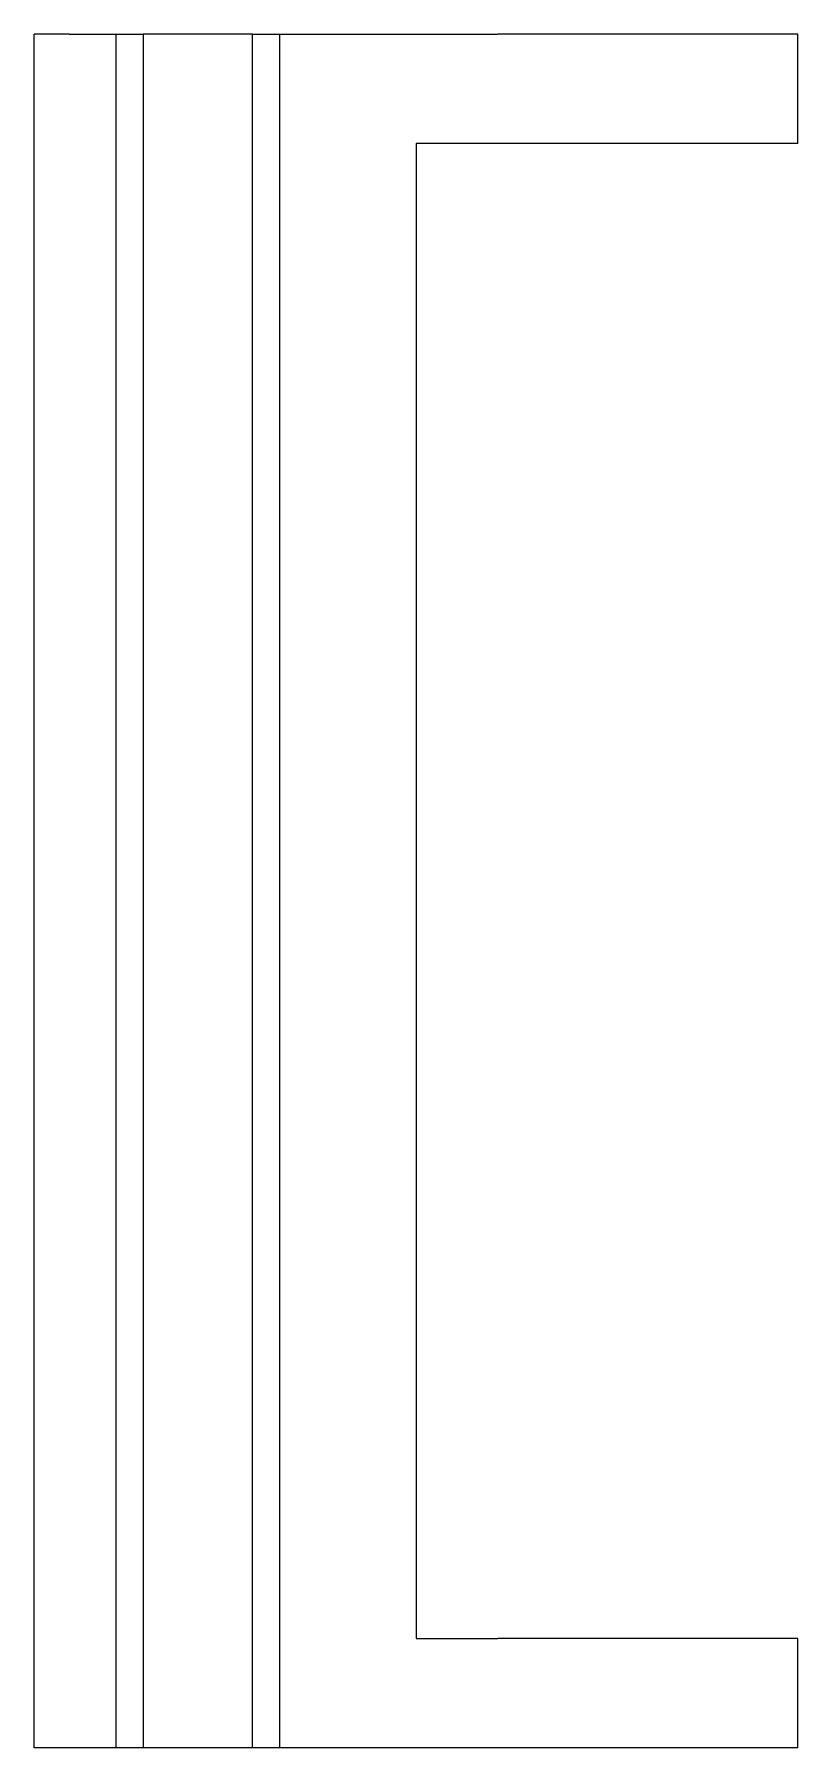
# Model space of a CAD drawing. Header units: metres. Extents: x -28 to 0, y -62.8 to 0.
import ezdxf

# ---------------------------------------------------------------- set-up
doc = ezdxf.new("R2010")
doc.units = ezdxf.units.M

msp = doc.modelspace()

# ---------------------------------------------------------------- linework, layer by layer
for points in [[(-28, -62.8), (-28, -61.544), (-28, -60.288), (-28, -59.032), (-28, -57.776), (-28, -56.52), (-28, -55.264), (-28, -54.008), (-28, -52.752), (-28, -51.496), (-28, -50.24), (-28, -48.984), (-28, -47.728), (-28, -46.472), (-28, -45.216), (-28, -43.96), (-28, -42.704), (-28, -41.448), (-28, -40.192), (-28, -38.936), (-28, -37.68), (-28, -36.424), (-28, -35.168), (-28, -33.912), (-28, -32.656), (-28, -31.4), (-28, -30.144), (-28, -28.888), (-28, -27.632), (-28, -26.376), (-28, -25.12), (-28, -23.864), (-28, -22.608), (-28, -21.352), (-28, -20.096), (-28, -18.84), (-28, -17.584), (-28, -16.328), (-28, -15.072), (-28, -13.816), (-28, -12.56), (-28, -11.304), (-28, -10.048), (-28, -8.792), (-28, -7.536), (-28, -6.28), (-28, -5.024), (-28, -3.768), (-28, -2.512), (-28, -1.256), (-28, 0)], [(-26.714, 0), (-26.762, 0), (-26.81, 0), (-26.858, 0), (-26.905, 0), (-26.95, 0), (-26.995, 0), (-27.04, 0), (-27.082, 0), (-27.123, 0), (-27.165, 0), (-27.206, 0), (-27.244, 0), (-27.283, 0), (-27.321, 0), (-27.357, 0), (-27.392, 0), (-27.427, 0), (-27.461, 0), (-27.493, 0), (-27.524, 0), (-27.556, 0), (-27.586, 0), (-27.613, 0), (-27.641, 0), (-27.669, 0), (-27.694, 0), (-27.718, 0), (-27.743, 0), (-27.765, 0), (-27.786, 0), (-27.807, 0), (-27.828, 0), (-27.845, 0), (-27.862, 0), (-27.879, 0), (-27.895, 0), (-27.908, 0), (-27.922, 0), (-27.935, 0), (-27.946, 0), (-27.955, 0), (-27.965, 0), (-27.974, 0), (-27.979, 0), (-27.985, 0), (-27.991, 0), (-27.994, 0), (-27.996, 0), (-27.998, 0), (-28, 0)], [(-26.714, 0), (-26.65, 0), (-26.586, 0), (-26.522, 0), (-26.46, 0), (-26.4, 0), (-26.34, 0), (-26.281, 0), (-26.224, 0), (-26.169, 0), (-26.113, 0), (-26.059, 0), (-26.008, 0), (-25.957, 0), (-25.905, 0), (-25.857, 0), (-25.811, 0), (-25.764, 0), (-25.718, 0), (-25.676, 0), (-25.634, 0), (-25.592, 0), (-25.553, 0), (-25.515, 0), (-25.478, 0), (-25.441, 0), (-25.408, 0), (-25.376, 0), (-25.343, 0), (-25.313, 0), (-25.285, 0), (-25.257, 0), (-25.23, 0), (-25.206, 0), (-25.184, 0), (-25.161, 0), (-25.14, 0), (-25.122, 0), (-25.104, 0), (-25.087, 0), (-25.073, 0), (-25.06, 0), (-25.047, 0), (-25.035, 0), (-25.028, 0), (-25.02, 0), (-25.012, 0), (-25.008, 0), (-25.005, 0), (-25.003, 0), (-25, 0)], [(-25, -62.8), (-25, -61.544), (-25, -60.288), (-25, -59.032), (-25, -57.776), (-25, -56.52), (-25, -55.264), (-25, -54.008), (-25, -52.752), (-25, -51.496), (-25, -50.24), (-25, -48.984), (-25, -47.728), (-25, -46.472), (-25, -45.216), (-25, -43.96), (-25, -42.704), (-25, -41.448), (-25, -40.192), (-25, -38.936), (-25, -37.68), (-25, -36.424), (-25, -35.168), (-25, -33.912), (-25, -32.656), (-25, -31.4), (-25, -30.144), (-25, -28.888), (-25, -27.632), (-25, -26.376), (-25, -25.12), (-25, -23.864), (-25, -22.608), (-25, -21.352), (-25, -20.096), (-25, -18.84), (-25, -17.584), (-25, -16.328), (-25, -15.072), (-25, -13.816), (-25, -12.56), (-25, -11.304), (-25, -10.048), (-25, -8.792), (-25, -7.536), (-25, -6.28), (-25, -5.024), (-25, -3.768), (-25, -2.512), (-25, -1.256), (-25, 0)], [(-25, 0), (-24.98, 0), (-24.96, 0), (-24.94, 0), (-24.92, 0), (-24.9, 0), (-24.88, 0), (-24.86, 0), (-24.84, 0), (-24.82, 0), (-24.8, 0), (-24.78, 0), (-24.76, 0), (-24.74, 0), (-24.72, 0), (-24.7, 0), (-24.68, 0), (-24.66, 0), (-24.64, 0), (-24.62, 0), (-24.6, 0), (-24.58, 0), (-24.56, 0), (-24.54, 0), (-24.52, 0), (-24.5, 0), (-24.48, 0), (-24.46, 0), (-24.44, 0), (-24.42, 0), (-24.4, 0), (-24.38, 0), (-24.36, 0), (-24.34, 0), (-24.32, 0), (-24.3, 0), (-24.28, 0), (-24.26, 0), (-24.24, 0), (-24.22, 0), (-24.2, 0), (-24.18, 0), (-24.16, 0), (-24.14, 0), (-24.12, 0), (-24.1, 0), (-24.08, 0), (-24.06, 0), (-24.04, 0), (-24.02, 0), (-24, 0)], [(-20, 0), (-20.08, 0), (-20.16, 0), (-20.24, 0), (-20.32, 0), (-20.4, 0), (-20.48, 0), (-20.56, 0), (-20.64, 0), (-20.72, 0), (-20.8, 0), (-20.88, 0), (-20.96, 0), (-21.04, 0), (-21.12, 0), (-21.2, 0), (-21.28, 0), (-21.36, 0), (-21.44, 0), (-21.52, 0), (-21.6, 0), (-21.68, 0), (-21.76, 0), (-21.84, 0), (-21.92, 0), (-22, 0), (-22.08, 0), (-22.16, 0), (-22.24, 0), (-22.32, 0), (-22.4, 0), (-22.48, 0), (-22.56, 0), (-22.64, 0), (-22.72, 0), (-22.8, 0), (-22.88, 0), (-22.96, 0), (-23.04, 0), (-23.12, 0), (-23.2, 0), (-23.28, 0), (-23.36, 0), (-23.44, 0), (-23.52, 0), (-23.6, 0), (-23.68, 0), (-23.76, 0), (-23.84, 0), (-23.92, 0), (-24, 0)], [(-24, 0), (-24, -1.256), (-24, -2.512), (-24, -3.768), (-24, -5.024), (-24, -6.28), (-24, -7.536), (-24, -8.792), (-24, -10.048), (-24, -11.304), (-24, -12.56), (-24, -13.816), (-24, -15.072), (-24, -16.328), (-24, -17.584), (-24, -18.84), (-24, -20.096), (-24, -21.352), (-24, -22.608), (-24, -23.864), (-24, -25.12), (-24, -26.376), (-24, -27.632), (-24, -28.888), (-24, -30.144), (-24, -31.4), (-24, -32.656), (-24, -33.912), (-24, -35.168), (-24, -36.424), (-24, -37.68), (-24, -38.936), (-24, -40.192), (-24, -41.448), (-24, -42.704), (-24, -43.96), (-24, -45.216), (-24, -46.472), (-24, -47.728), (-24, -48.984), (-24, -50.24), (-24, -51.496), (-24, -52.752), (-24, -54.008), (-24, -55.264), (-24, -56.52), (-24, -57.776), (-24, -59.032), (-24, -60.288), (-24, -61.544), (-24, -62.8)], [(-20, -62.8), (-20, -61.544), (-20, -60.288), (-20, -59.032), (-20, -57.776), (-20, -56.52), (-20, -55.264), (-20, -54.008), (-20, -52.752), (-20, -51.496), (-20, -50.24), (-20, -48.984), (-20, -47.728), (-20, -46.472), (-20, -45.216), (-20, -43.96), (-20, -42.704), (-20, -41.448), (-20, -40.192), (-20, -38.936), (-20, -37.68), (-20, -36.424), (-20, -35.168), (-20, -33.912), (-20, -32.656), (-20, -31.4), (-20, -30.144), (-20, -28.888), (-20, -27.632), (-20, -26.376), (-20, -25.12), (-20, -23.864), (-20, -22.608), (-20, -21.352), (-20, -20.096), (-20, -18.84), (-20, -17.584), (-20, -16.328), (-20, -15.072), (-20, -13.816), (-20, -12.56), (-20, -11.304), (-20, -10.048), (-20, -8.792), (-20, -7.536), (-20, -6.28), (-20, -5.024), (-20, -3.768), (-20, -2.512), (-20, -1.256), (-20, 0)], [(-20, 0), (-19.98, 0), (-19.96, 0), (-19.94, 0), (-19.92, 0), (-19.9, 0), (-19.88, 0), (-19.86, 0), (-19.84, 0), (-19.82, 0), (-19.8, 0), (-19.78, 0), (-19.76, 0), (-19.74, 0), (-19.72, 0), (-19.7, 0), (-19.68, 0), (-19.66, 0), (-19.64, 0), (-19.62, 0), (-19.6, 0), (-19.58, 0), (-19.56, 0), (-19.54, 0), (-19.52, 0), (-19.5, 0), (-19.48, 0), (-19.46, 0), (-19.44, 0), (-19.42, 0), (-19.4, 0), (-19.38, 0), (-19.36, 0), (-19.34, 0), (-19.32, 0), (-19.3, 0), (-19.28, 0), (-19.26, 0), (-19.24, 0), (-19.22, 0), (-19.2, 0), (-19.18, 0), (-19.16, 0), (-19.14, 0), (-19.12, 0), (-19.1, 0), (-19.08, 0), (-19.06, 0), (-19.04, 0), (-19.02, 0), (-19, 0)], [(-19, 0), (-19, -1.256), (-19, -2.512), (-19, -3.768), (-19, -5.024), (-19, -6.28), (-19, -7.536), (-19, -8.792), (-19, -10.048), (-19, -11.304), (-19, -12.56), (-19, -13.816), (-19, -15.072), (-19, -16.328), (-19, -17.584), (-19, -18.84), (-19, -20.096), (-19, -21.352), (-19, -22.608), (-19, -23.864), (-19, -25.12), (-19, -26.376), (-19, -27.632), (-19, -28.888), (-19, -30.144), (-19, -31.4), (-19, -32.656), (-19, -33.912), (-19, -35.168), (-19, -36.424), (-19, -37.68), (-19, -38.936), (-19, -40.192), (-19, -41.448), (-19, -42.704), (-19, -43.96), (-19, -45.216), (-19, -46.472), (-19, -47.728), (-19, -48.984), (-19, -50.24), (-19, -51.496), (-19, -52.752), (-19, -54.008), (-19, -55.264), (-19, -56.52), (-19, -57.776), (-19, -59.032), (-19, -60.288), (-19, -61.544), (-19, -62.8)], [(-19, 0), (-18.986, 0), (-18.972, 0), (-18.958, 0), (-18.932, 0), (-18.89, 0), (-18.848, 0), (-18.805, 0), (-18.74, 0), (-18.67, 0), (-18.601, 0), (-18.524, 0), (-18.427, 0), (-18.331, 0), (-18.235, 0), (-18.121, 0), (-17.999, 0), (-17.878, 0), (-17.753, 0), (-17.608, 0), (-17.462, 0), (-17.317, 0), (-17.159, 0), (-16.992, 0), (-16.824, 0), (-16.657, 0), (-16.47, 0), (-16.282, 0), (-16.095, 0), (-15.9, 0), (-15.695, 0), (-15.49, 0), (-15.286, 0), (-15.068, 0), (-14.848, 0), (-14.628, 0), (-14.405, 0), (-14.173, 0), (-13.941, 0), (-13.709, 0), (-13.47, 0), (-13.228, 0), (-12.987, 0), (-12.745, 0), (-12.497, 0), (-12.249, 0), (-12.002, 0), (-11.752, 0), (-11.502, 0), (-11.251, 0), (-11, 0)], [(-5, 0), (-5.12, 0), (-5.24, 0), (-5.36, 0), (-5.48, 0), (-5.6, 0), (-5.72, 0), (-5.84, 0), (-5.96, 0), (-6.08, 0), (-6.2, 0), (-6.32, 0), (-6.44, 0), (-6.56, 0), (-6.68, 0), (-6.8, 0), (-6.92, 0), (-7.04, 0), (-7.16, 0), (-7.28, 0), (-7.4, 0), (-7.52, 0), (-7.64, 0), (-7.76, 0), (-7.88, 0), (-8, 0), (-8.12, 0), (-8.24, 0), (-8.36, 0), (-8.48, 0), (-8.6, 0), (-8.72, 0), (-8.84, 0), (-8.96, 0), (-9.08, 0), (-9.2, 0), (-9.32, 0), (-9.44, 0), (-9.56, 0), (-9.68, 0), (-9.8, 0), (-9.92, 0), (-10.04, 0), (-10.16, 0), (-10.28, 0), (-10.4, 0), (-10.52, 0), (-10.64, 0), (-10.76, 0), (-10.88, 0), (-11, 0)], [(0, 0), (-0.009, 0), (-0.018, 0), (-0.026, 0), (-0.043, 0), (-0.069, 0), (-0.095, 0), (-0.122, 0), (-0.163, 0), (-0.206, 0), (-0.25, 0), (-0.298, 0), (-0.358, 0), (-0.418, 0), (-0.478, 0), (-0.549, 0), (-0.625, 0), (-0.701, 0), (-0.779, 0), (-0.87, 0), (-0.961, 0), (-1.052, 0), (-1.151, 0), (-1.255, 0), (-1.36, 0), (-1.464, 0), (-1.582, 0), (-1.699, 0), (-1.816, 0), (-1.937, 0), (-2.065, 0), (-2.194, 0), (-2.322, 0), (-2.458, 0), (-2.595, 0), (-2.732, 0), (-2.872, 0), (-3.017, 0), (-3.162, 0), (-3.307, 0), (-3.456, 0), (-3.607, 0), (-3.758, 0), (-3.91, 0), (-4.064, 0), (-4.219, 0), (-4.374, 0), (-4.53, 0), (-4.686, 0), (-4.843, 0), (-5, 0)], [(0, -4), (0, -3.92), (0, -3.84), (0, -3.76), (0, -3.68), (0, -3.6), (0, -3.52), (0, -3.44), (0, -3.36), (0, -3.28), (0, -3.2), (0, -3.12), (0, -3.04), (0, -2.96), (0, -2.88), (0, -2.8), (0, -2.72), (0, -2.64), (0, -2.56), (0, -2.48), (0, -2.4), (0, -2.32), (0, -2.24), (0, -2.16), (0, -2.08), (0, -2), (0, -1.92), (0, -1.84), (0, -1.76), (0, -1.68), (0, -1.6), (0, -1.52), (0, -1.44), (0, -1.36), (0, -1.28), (0, -1.2), (0, -1.12), (0, -1.04), (0, -0.96), (0, -0.88), (0, -0.8), (0, -0.72), (0, -0.64), (0, -0.56), (0, -0.48), (0, -0.4), (0, -0.32), (0, -0.24), (0, -0.16), (0, -0.08), (0, 0)], [(-11, -4), (-11.061, -4), (-11.123, -4), (-11.184, -4), (-11.246, -4), (-11.307, -4), (-11.369, -4), (-11.43, -4), (-11.492, -4), (-11.553, -4), (-11.614, -4), (-11.676, -4), (-11.737, -4), (-11.798, -4), (-11.859, -4), (-11.92, -4), (-11.981, -4), (-12.043, -4), (-12.104, -4), (-12.164, -4), (-12.225, -4), (-12.286, -4), (-12.347, -4), (-12.407, -4), (-12.468, -4), (-12.528, -4), (-12.588, -4), (-12.649, -4), (-12.709, -4), (-12.769, -4), (-12.829, -4), (-12.888, -4), (-12.948, -4), (-13.008, -4), (-13.067, -4), (-13.127, -4), (-13.186, -4), (-13.245, -4), (-13.304, -4), (-13.363, -4), (-13.421, -4), (-13.48, -4), (-13.538, -4), (-13.597, -4), (-13.655, -4), (-13.713, -4), (-13.77, -4), (-13.828, -4), (-13.885, -4), (-13.943, -4), (-14, -4)], [(-14, -4), (-14, -5.096), (-14, -6.192), (-14, -7.288), (-14, -8.384), (-14, -9.48), (-14, -10.576), (-14, -11.672), (-14, -12.768), (-14, -13.864), (-14, -14.96), (-14, -16.056), (-14, -17.152), (-14, -18.248), (-14, -19.344), (-14, -20.44), (-14, -21.536), (-14, -22.632), (-14, -23.728), (-14, -24.824), (-14, -25.92), (-14, -27.016), (-14, -28.112), (-14, -29.208), (-14, -30.304), (-14, -31.4), (-14, -32.496), (-14, -33.592), (-14, -34.688), (-14, -35.784), (-14, -36.88), (-14, -37.976), (-14, -39.072), (-14, -40.168), (-14, -41.264), (-14, -42.36), (-14, -43.456), (-14, -44.552), (-14, -45.648), (-14, -46.744), (-14, -47.84), (-14, -48.936), (-14, -50.032), (-14, -51.128), (-14, -52.224), (-14, -53.32), (-14, -54.416), (-14, -55.512), (-14, -56.608), (-14, -57.704), (-14, -58.8)], [(-5, -4), (-5.12, -4), (-5.24, -4), (-5.36, -4), (-5.48, -4), (-5.6, -4), (-5.72, -4), (-5.84, -4), (-5.96, -4), (-6.08, -4), (-6.2, -4), (-6.32, -4), (-6.44, -4), (-6.56, -4), (-6.68, -4), (-6.8, -4), (-6.92, -4), (-7.04, -4), (-7.16, -4), (-7.28, -4), (-7.4, -4), (-7.52, -4), (-7.64, -4), (-7.76, -4), (-7.88, -4), (-8, -4), (-8.12, -4), (-8.24, -4), (-8.36, -4), (-8.48, -4), (-8.6, -4), (-8.72, -4), (-8.84, -4), (-8.96, -4), (-9.08, -4), (-9.2, -4), (-9.32, -4), (-9.44, -4), (-9.56, -4), (-9.68, -4), (-9.8, -4), (-9.92, -4), (-10.04, -4), (-10.16, -4), (-10.28, -4), (-10.4, -4), (-10.52, -4), (-10.64, -4), (-10.76, -4), (-10.88, -4), (-11, -4)], [(0, -4), (-0.009, -4), (-0.018, -4), (-0.026, -4), (-0.043, -4), (-0.069, -4), (-0.095, -4), (-0.122, -4), (-0.163, -4), (-0.206, -4), (-0.25, -4), (-0.298, -4), (-0.358, -4), (-0.418, -4), (-0.478, -4), (-0.549, -4), (-0.625, -4), (-0.701, -4), (-0.779, -4), (-0.87, -4), (-0.961, -4), (-1.052, -4), (-1.151, -4), (-1.255, -4), (-1.36, -4), (-1.464, -4), (-1.582, -4), (-1.699, -4), (-1.816, -4), (-1.937, -4), (-2.065, -4), (-2.194, -4), (-2.322, -4), (-2.458, -4), (-2.595, -4), (-2.732, -4), (-2.872, -4), (-3.017, -4), (-3.162, -4), (-3.307, -4), (-3.456, -4), (-3.607, -4), (-3.758, -4), (-3.91, -4), (-4.064, -4), (-4.219, -4), (-4.374, -4), (-4.53, -4), (-4.686, -4), (-4.843, -4), (-5, -4)], [(-14, -58.8), (-13.943, -58.8), (-13.885, -58.8), (-13.828, -58.8), (-13.77, -58.8), (-13.713, -58.8), (-13.655, -58.8), (-13.597, -58.8), (-13.538, -58.8), (-13.48, -58.8), (-13.421, -58.8), (-13.363, -58.8), (-13.304, -58.8), (-13.245, -58.8), (-13.186, -58.8), (-13.127, -58.8), (-13.067, -58.8), (-13.008, -58.8), (-12.948, -58.8), (-12.888, -58.8), (-12.829, -58.8), (-12.769, -58.8), (-12.709, -58.8), (-12.649, -58.8), (-12.588, -58.8), (-12.528, -58.8), (-12.468, -58.8), (-12.407, -58.8), (-12.347, -58.8), (-12.286, -58.8), (-12.225, -58.8), (-12.164, -58.8), (-12.104, -58.8), (-12.043, -58.8), (-11.981, -58.8), (-11.92, -58.8), (-11.859, -58.8), (-11.798, -58.8), (-11.737, -58.8), (-11.676, -58.8), (-11.614, -58.8), (-11.553, -58.8), (-11.492, -58.8), (-11.43, -58.8), (-11.369, -58.8), (-11.307, -58.8), (-11.246, -58.8), (-11.184, -58.8), (-11.123, -58.8), (-11.061, -58.8), (-11, -58.8)], [(-5, -58.8), (-5.12, -58.8), (-5.24, -58.8), (-5.36, -58.8), (-5.48, -58.8), (-5.6, -58.8), (-5.72, -58.8), (-5.84, -58.8), (-5.96, -58.8), (-6.08, -58.8), (-6.2, -58.8), (-6.32, -58.8), (-6.44, -58.8), (-6.56, -58.8), (-6.68, -58.8), (-6.8, -58.8), (-6.92, -58.8), (-7.04, -58.8), (-7.16, -58.8), (-7.28, -58.8), (-7.4, -58.8), (-7.52, -58.8), (-7.64, -58.8), (-7.76, -58.8), (-7.88, -58.8), (-8, -58.8), (-8.12, -58.8), (-8.24, -58.8), (-8.36, -58.8), (-8.48, -58.8), (-8.6, -58.8), (-8.72, -58.8), (-8.84, -58.8), (-8.96, -58.8), (-9.08, -58.8), (-9.2, -58.8), (-9.32, -58.8), (-9.44, -58.8), (-9.56, -58.8), (-9.68, -58.8), (-9.8, -58.8), (-9.92, -58.8), (-10.04, -58.8), (-10.16, -58.8), (-10.28, -58.8), (-10.4, -58.8), (-10.52, -58.8), (-10.64, -58.8), (-10.76, -58.8), (-10.88, -58.8), (-11, -58.8)], [(0, -58.8), (-0.009, -58.8), (-0.018, -58.8), (-0.026, -58.8), (-0.043, -58.8), (-0.069, -58.8), (-0.095, -58.8), (-0.122, -58.8), (-0.163, -58.8), (-0.206, -58.8), (-0.25, -58.8), (-0.298, -58.8), (-0.358, -58.8), (-0.418, -58.8), (-0.478, -58.8), (-0.549, -58.8), (-0.625, -58.8), (-0.701, -58.8), (-0.779, -58.8), (-0.87, -58.8), (-0.961, -58.8), (-1.052, -58.8), (-1.151, -58.8), (-1.255, -58.8), (-1.36, -58.8), (-1.464, -58.8), (-1.582, -58.8), (-1.699, -58.8), (-1.816, -58.8), (-1.937, -58.8), (-2.065, -58.8), (-2.194, -58.8), (-2.322, -58.8), (-2.458, -58.8), (-2.595, -58.8), (-2.732, -58.8), (-2.872, -58.8), (-3.017, -58.8), (-3.162, -58.8), (-3.307, -58.8), (-3.456, -58.8), (-3.607, -58.8), (-3.758, -58.8), (-3.91, -58.8), (-4.064, -58.8), (-4.219, -58.8), (-4.374, -58.8), (-4.53, -58.8), (-4.686, -58.8), (-4.843, -58.8), (-5, -58.8)], [(0, -62.8), (0, -62.72), (0, -62.64), (0, -62.56), (0, -62.48), (0, -62.4), (0, -62.32), (0, -62.24), (0, -62.16), (0, -62.08), (0, -62), (0, -61.92), (0, -61.84), (0, -61.76), (0, -61.68), (0, -61.6), (0, -61.52), (0, -61.44), (0, -61.36), (0, -61.28), (0, -61.2), (0, -61.12), (0, -61.04), (0, -60.96), (0, -60.88), (0, -60.8), (0, -60.72), (0, -60.64), (0, -60.56), (0, -60.48), (0, -60.4), (0, -60.32), (0, -60.24), (0, -60.16), (0, -60.08), (0, -60), (0, -59.92), (0, -59.84), (0, -59.76), (0, -59.68), (0, -59.6), (0, -59.52), (0, -59.44), (0, -59.36), (0, -59.28), (0, -59.2), (0, -59.12), (0, -59.04), (0, -58.96), (0, -58.88), (0, -58.8)], [(-26.714, -62.8), (-26.762, -62.8), (-26.81, -62.8), (-26.858, -62.8), (-26.905, -62.8), (-26.95, -62.8), (-26.995, -62.8), (-27.04, -62.8), (-27.082, -62.8), (-27.123, -62.8), (-27.165, -62.8), (-27.206, -62.8), (-27.244, -62.8), (-27.283, -62.8), (-27.321, -62.8), (-27.357, -62.8), (-27.392, -62.8), (-27.427, -62.8), (-27.461, -62.8), (-27.493, -62.8), (-27.524, -62.8), (-27.556, -62.8), (-27.586, -62.8), (-27.613, -62.8), (-27.641, -62.8), (-27.669, -62.8), (-27.694, -62.8), (-27.718, -62.8), (-27.743, -62.8), (-27.765, -62.8), (-27.786, -62.8), (-27.807, -62.8), (-27.828, -62.8), (-27.845, -62.8), (-27.862, -62.8), (-27.879, -62.8), (-27.895, -62.8), (-27.908, -62.8), (-27.922, -62.8), (-27.935, -62.8), (-27.946, -62.8), (-27.955, -62.8), (-27.965, -62.8), (-27.974, -62.8), (-27.979, -62.8), (-27.985, -62.8), (-27.991, -62.8), (-27.994, -62.8), (-27.996, -62.8), (-27.998, -62.8), (-28, -62.8)], [(-25, -62.8), (-25.003, -62.8), (-25.005, -62.8), (-25.008, -62.8), (-25.012, -62.8), (-25.02, -62.8), (-25.028, -62.8), (-25.035, -62.8), (-25.047, -62.8), (-25.06, -62.8), (-25.073, -62.8), (-25.087, -62.8), (-25.104, -62.8), (-25.122, -62.8), (-25.14, -62.8), (-25.161, -62.8), (-25.184, -62.8), (-25.206, -62.8), (-25.23, -62.8), (-25.257, -62.8), (-25.285, -62.8), (-25.313, -62.8), (-25.343, -62.8), (-25.376, -62.8), (-25.408, -62.8), (-25.441, -62.8), (-25.478, -62.8), (-25.515, -62.8), (-25.553, -62.8), (-25.592, -62.8), (-25.634, -62.8), (-25.676, -62.8), (-25.718, -62.8), (-25.764, -62.8), (-25.811, -62.8), (-25.857, -62.8), (-25.905, -62.8), (-25.957, -62.8), (-26.008, -62.8), (-26.059, -62.8), (-26.113, -62.8), (-26.169, -62.8), (-26.224, -62.8), (-26.281, -62.8), (-26.34, -62.8), (-26.4, -62.8), (-26.46, -62.8), (-26.522, -62.8), (-26.586, -62.8), (-26.65, -62.8), (-26.714, -62.8)], [(-24, -62.8), (-24.02, -62.8), (-24.04, -62.8), (-24.06, -62.8), (-24.08, -62.8), (-24.1, -62.8), (-24.12, -62.8), (-24.14, -62.8), (-24.16, -62.8), (-24.18, -62.8), (-24.2, -62.8), (-24.22, -62.8), (-24.24, -62.8), (-24.26, -62.8), (-24.28, -62.8), (-24.3, -62.8), (-24.32, -62.8), (-24.34, -62.8), (-24.36, -62.8), (-24.38, -62.8), (-24.4, -62.8), (-24.42, -62.8), (-24.44, -62.8), (-24.46, -62.8), (-24.48, -62.8), (-24.5, -62.8), (-24.52, -62.8), (-24.54, -62.8), (-24.56, -62.8), (-24.58, -62.8), (-24.6, -62.8), (-24.62, -62.8), (-24.64, -62.8), (-24.66, -62.8), (-24.68, -62.8), (-24.7, -62.8), (-24.72, -62.8), (-24.74, -62.8), (-24.76, -62.8), (-24.78, -62.8), (-24.8, -62.8), (-24.82, -62.8), (-24.84, -62.8), (-24.86, -62.8), (-24.88, -62.8), (-24.9, -62.8), (-24.92, -62.8), (-24.94, -62.8), (-24.96, -62.8), (-24.98, -62.8), (-25, -62.8)], [(-20, -62.8), (-20.08, -62.8), (-20.16, -62.8), (-20.24, -62.8), (-20.32, -62.8), (-20.4, -62.8), (-20.48, -62.8), (-20.56, -62.8), (-20.64, -62.8), (-20.72, -62.8), (-20.8, -62.8), (-20.88, -62.8), (-20.96, -62.8), (-21.04, -62.8), (-21.12, -62.8), (-21.2, -62.8), (-21.28, -62.8), (-21.36, -62.8), (-21.44, -62.8), (-21.52, -62.8), (-21.6, -62.8), (-21.68, -62.8), (-21.76, -62.8), (-21.84, -62.8), (-21.92, -62.8), (-22, -62.8), (-22.08, -62.8), (-22.16, -62.8), (-22.24, -62.8), (-22.32, -62.8), (-22.4, -62.8), (-22.48, -62.8), (-22.56, -62.8), (-22.64, -62.8), (-22.72, -62.8), (-22.8, -62.8), (-22.88, -62.8), (-22.96, -62.8), (-23.04, -62.8), (-23.12, -62.8), (-23.2, -62.8), (-23.28, -62.8), (-23.36, -62.8), (-23.44, -62.8), (-23.52, -62.8), (-23.6, -62.8), (-23.68, -62.8), (-23.76, -62.8), (-23.84, -62.8), (-23.92, -62.8), (-24, -62.8)], [(-19, -62.8), (-19.02, -62.8), (-19.04, -62.8), (-19.06, -62.8), (-19.08, -62.8), (-19.1, -62.8), (-19.12, -62.8), (-19.14, -62.8), (-19.16, -62.8), (-19.18, -62.8), (-19.2, -62.8), (-19.22, -62.8), (-19.24, -62.8), (-19.26, -62.8), (-19.28, -62.8), (-19.3, -62.8), (-19.32, -62.8), (-19.34, -62.8), (-19.36, -62.8), (-19.38, -62.8), (-19.4, -62.8), (-19.42, -62.8), (-19.44, -62.8), (-19.46, -62.8), (-19.48, -62.8), (-19.5, -62.8), (-19.52, -62.8), (-19.54, -62.8), (-19.56, -62.8), (-19.58, -62.8), (-19.6, -62.8), (-19.62, -62.8), (-19.64, -62.8), (-19.66, -62.8), (-19.68, -62.8), (-19.7, -62.8), (-19.72, -62.8), (-19.74, -62.8), (-19.76, -62.8), (-19.78, -62.8), (-19.8, -62.8), (-19.82, -62.8), (-19.84, -62.8), (-19.86, -62.8), (-19.88, -62.8), (-19.9, -62.8), (-19.92, -62.8), (-19.94, -62.8), (-19.96, -62.8), (-19.98, -62.8), (-20, -62.8)], [(-11, -62.8), (-11.251, -62.8), (-11.502, -62.8), (-11.752, -62.8), (-12.002, -62.8), (-12.249, -62.8), (-12.497, -62.8), (-12.745, -62.8), (-12.987, -62.8), (-13.228, -62.8), (-13.47, -62.8), (-13.709, -62.8), (-13.941, -62.8), (-14.173, -62.8), (-14.405, -62.8), (-14.628, -62.8), (-14.848, -62.8), (-15.068, -62.8), (-15.286, -62.8), (-15.49, -62.8), (-15.695, -62.8), (-15.9, -62.8), (-16.095, -62.8), (-16.282, -62.8), (-16.47, -62.8), (-16.657, -62.8), (-16.824, -62.8), (-16.992, -62.8), (-17.159, -62.8), (-17.317, -62.8), (-17.462, -62.8), (-17.608, -62.8), (-17.753, -62.8), (-17.878, -62.8), (-17.999, -62.8), (-18.121, -62.8), (-18.235, -62.8), (-18.331, -62.8), (-18.427, -62.8), (-18.524, -62.8), (-18.601, -62.8), (-18.67, -62.8), (-18.74, -62.8), (-18.805, -62.8), (-18.848, -62.8), (-18.89, -62.8), (-18.932, -62.8), (-18.958, -62.8), (-18.972, -62.8), (-18.986, -62.8), (-19, -62.8)], [(-5, -62.8), (-5.12, -62.8), (-5.24, -62.8), (-5.36, -62.8), (-5.48, -62.8), (-5.6, -62.8), (-5.72, -62.8), (-5.84, -62.8), (-5.96, -62.8), (-6.08, -62.8), (-6.2, -62.8), (-6.32, -62.8), (-6.44, -62.8), (-6.56, -62.8), (-6.68, -62.8), (-6.8, -62.8), (-6.92, -62.8), (-7.04, -62.8), (-7.16, -62.8), (-7.28, -62.8), (-7.4, -62.8), (-7.52, -62.8), (-7.64, -62.8), (-7.76, -62.8), (-7.88, -62.8), (-8, -62.8), (-8.12, -62.8), (-8.24, -62.8), (-8.36, -62.8), (-8.48, -62.8), (-8.6, -62.8), (-8.72, -62.8), (-8.84, -62.8), (-8.96, -62.8), (-9.08, -62.8), (-9.2, -62.8), (-9.32, -62.8), (-9.44, -62.8), (-9.56, -62.8), (-9.68, -62.8), (-9.8, -62.8), (-9.92, -62.8), (-10.04, -62.8), (-10.16, -62.8), (-10.28, -62.8), (-10.4, -62.8), (-10.52, -62.8), (-10.64, -62.8), (-10.76, -62.8), (-10.88, -62.8), (-11, -62.8)], [(0, -62.8), (-0.009, -62.8), (-0.018, -62.8), (-0.026, -62.8), (-0.043, -62.8), (-0.069, -62.8), (-0.095, -62.8), (-0.122, -62.8), (-0.163, -62.8), (-0.206, -62.8), (-0.25, -62.8), (-0.298, -62.8), (-0.358, -62.8), (-0.418, -62.8), (-0.478, -62.8), (-0.549, -62.8), (-0.625, -62.8), (-0.701, -62.8), (-0.779, -62.8), (-0.87, -62.8), (-0.961, -62.8), (-1.052, -62.8), (-1.151, -62.8), (-1.255, -62.8), (-1.36, -62.8), (-1.464, -62.8), (-1.582, -62.8), (-1.699, -62.8), (-1.816, -62.8), (-1.937, -62.8), (-2.065, -62.8), (-2.194, -62.8), (-2.322, -62.8), (-2.458, -62.8), (-2.595, -62.8), (-2.732, -62.8), (-2.872, -62.8), (-3.017, -62.8), (-3.162, -62.8), (-3.307, -62.8), (-3.456, -62.8), (-3.607, -62.8), (-3.758, -62.8), (-3.91, -62.8), (-4.064, -62.8), (-4.219, -62.8), (-4.374, -62.8), (-4.53, -62.8), (-4.686, -62.8), (-4.843, -62.8), (-5, -62.8)]]:
    msp.add_lwpolyline(points)

doc.saveas('drawing.dxf')
